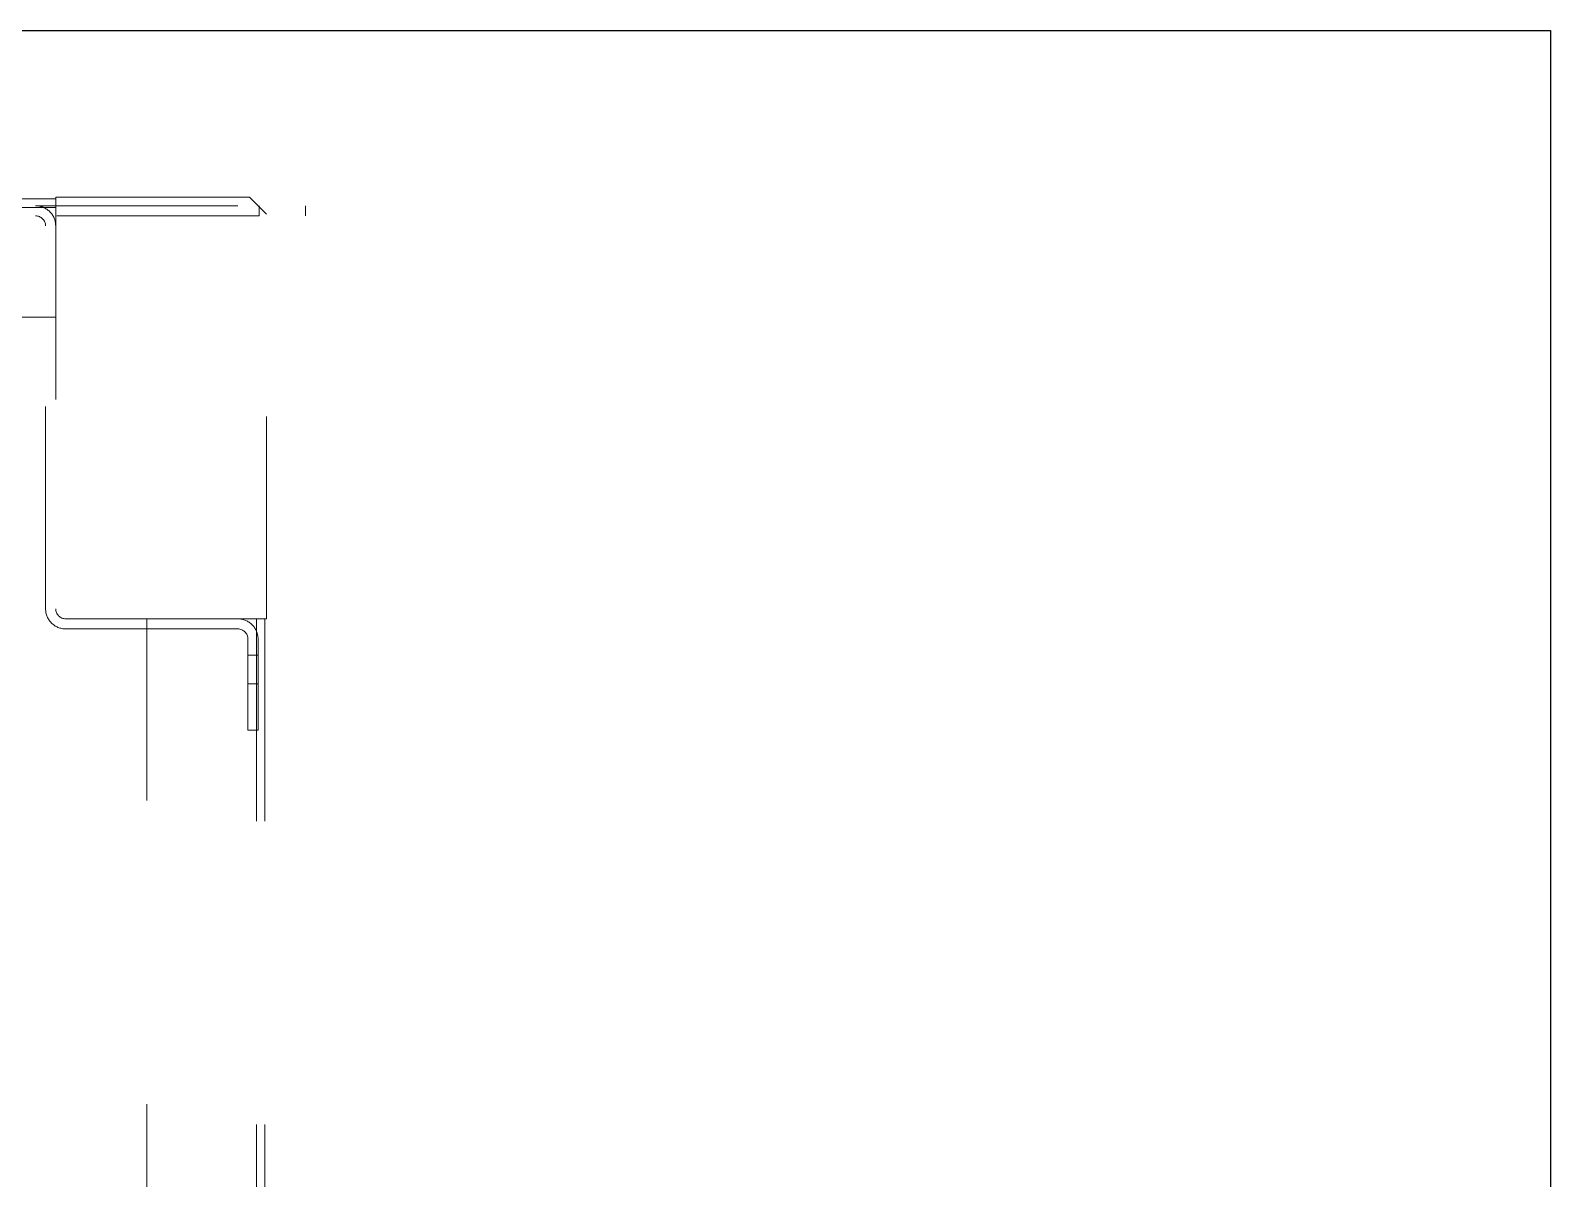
# Model space of a CAD drawing. Extents: x -181672 to 290600, y -29000 to 395522.
# Drawn here: x 12849 to 13750, y 41999 to 42680 of the extents above; entities that cross this region are included whole.
import ezdxf

# ---------------------------------------------------------------- set-up
doc = ezdxf.new("R2010")
doc.units = 0
doc.header["$LTSCALE"] = 10
doc.linetypes.add('XFM7Q20PCW-200K$0$ACAD_ISO03W100', pattern=[30, 12, -18])
doc.layers.add('XFM7Q20PCW-200K$0$PCW EQ (FUTURE)', color=252, linetype='XFM7Q20PCW-200K$0$ACAD_ISO03W100', lineweight=9)

# ---------------------------------------------------------------- blocks, each defined once
blk = doc.blocks.new('XFM7Q20PCW-200K$0$PCW-防震基座-更新後 - PCW-防震基座-更新後-V1242-CUB_L40')
at = {"extrusion": (0, 0, -1)}
for p, q in [((247.31, -343.39), (247.31, 616.61)), ((312.31, 616.61), (312.31, -343.39)), ((317.31, 616.61), (317.31, -343.39)), ((307.31, -464.01), (307.31, -331.39)), ((313.31, -331.39), (313.31, -464.01)), ((74.31, -337.39), (301.31, -337.39)), ((62.31, -451.39), (62.31, -349.39)), ((68.31, -349.39), (68.31, -468.39)), ((318.31, -343.39), (74.31, -343.39)), ((318.31, -458.39), (318.31, -343.39)), ((-939.47, -397.39), (68.31, -397.39)), ((2.31, -457.39), (2.31, -463.39)), ((2.31, -457.39), (56.31, -457.39)), ((29.81, -457.39), (29.81, -463.39)), ((38.31, -457.39), (38.31, -457.39)), ((46.81, -463.39), (46.81, -457.39)), ((318.31, -458.39), (308.31, -468.39)), ((68.31, -462.39), (-939.47, -462.39)), ((68.31, -467.39), (-939.47, -467.39)), ((56.31, -463.39), (2.31, -463.39)), ((38.31, -463.39), (38.31, -463.39)), ((68.31, -468.39), (308.31, -468.39)), ((307.31, -464.01), (313.31, -464.01)), ((313.31, -491.51), (307.31, -491.51))]:
    blk.add_line(p, q, dxfattribs=at)
for p, q in [((279.31, -343.39), (279.31, -343.39)), ((288.31, -343.39), (288.31, -343.39))]:
    blk.add_line(p, q)
for centre, radius, start, end in [((-301.31, -331.39), 6, 180, 270), ((-301.31, -331.39), 12, 180, 270), ((-74.31, -349.39), 12, 0, 90), ((-74.31, -349.39), 6, 0, 90), ((-56.31, -451.39), 6, 180, 270), ((-56.31, -451.39), 12, 180, 270)]:
    blk.add_arc(centre, radius, start, end, dxfattribs=at)
blk.add_arc((74.31, -349.39), 12, 90, 180)
blk = doc.blocks.new('XFM7Q20PCW-200K')
blk.add_lwpolyline([(518.1, 42679.95), (13750, 42679.95), (13750, 39724.95), (518.1, 39724.95)], close=True)
at = {"layer": 'XFM7Q20PCW-200K$0$PCW EQ (FUTURE)', "rotation": 90}
blk.add_blockref('XFM7Q20PCW-200K$0$PCW-防震基座-更新後 - PCW-防震基座-更新後-V1242-CUB_L40', (12520.18, 42262.64), dxfattribs=at)

msp = doc.modelspace()

# ---------------------------------------------------------------- block references
msp.add_blockref('XFM7Q20PCW-200K', (0, 0))

doc.saveas('drawing.dxf')
